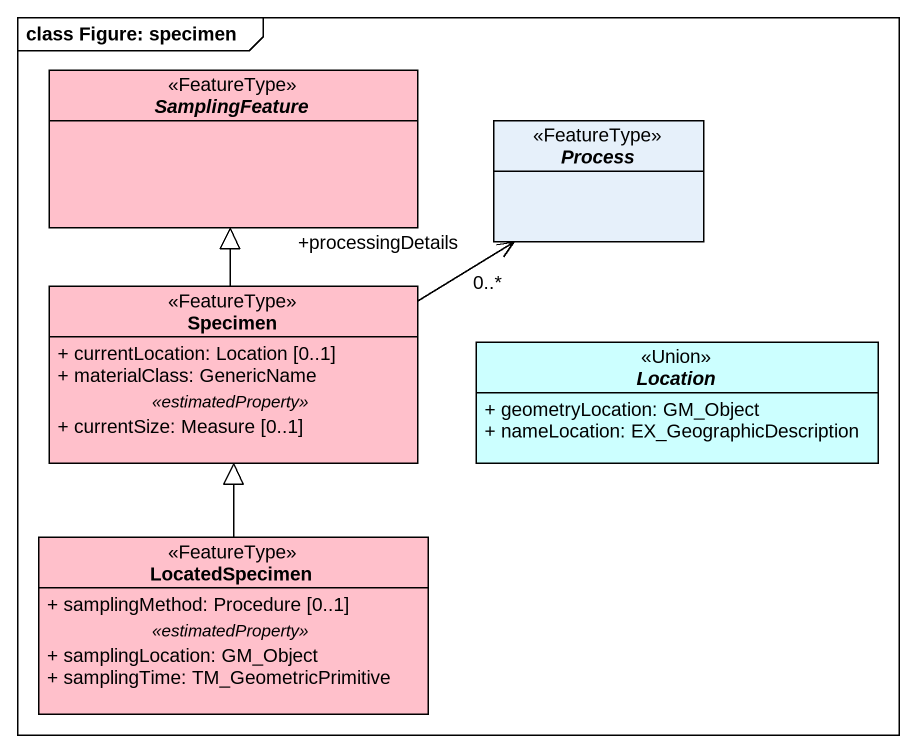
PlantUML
@startuml
mainframe class Figure: specimen
hide circle
hide empty members
skinparam classAttributeIconSize 0
abstract class SamplingFeature <<FeatureType>> #FFC0CB
abstract class "Process" as Process_ <<FeatureType>>
class Specimen <<FeatureType>> #FFC0CB {
  + currentLocation: Location [0..1]
  + materialClass: GenericName
  .. <<estimatedProperty>> ..
  + currentSize: Measure [0..1]
}
abstract class Location <<Union>> #CCFFFF {
  + geometryLocation: GM_Object
  + nameLocation: EX_GeographicDescription
}
class LocatedSpecimen <<FeatureType>> #FFC0CB {
  + samplingMethod: Procedure [0..1]
  .. <<estimatedProperty>> ..
  + samplingLocation: GM_Object
  + samplingTime: TM_GeometricPrimitive
}
Specimen -up-|> SamplingFeature
Specimen -right-> "+processingDetails\n0..*" Process_
LocatedSpecimen -up-|> Specimen
@enduml
